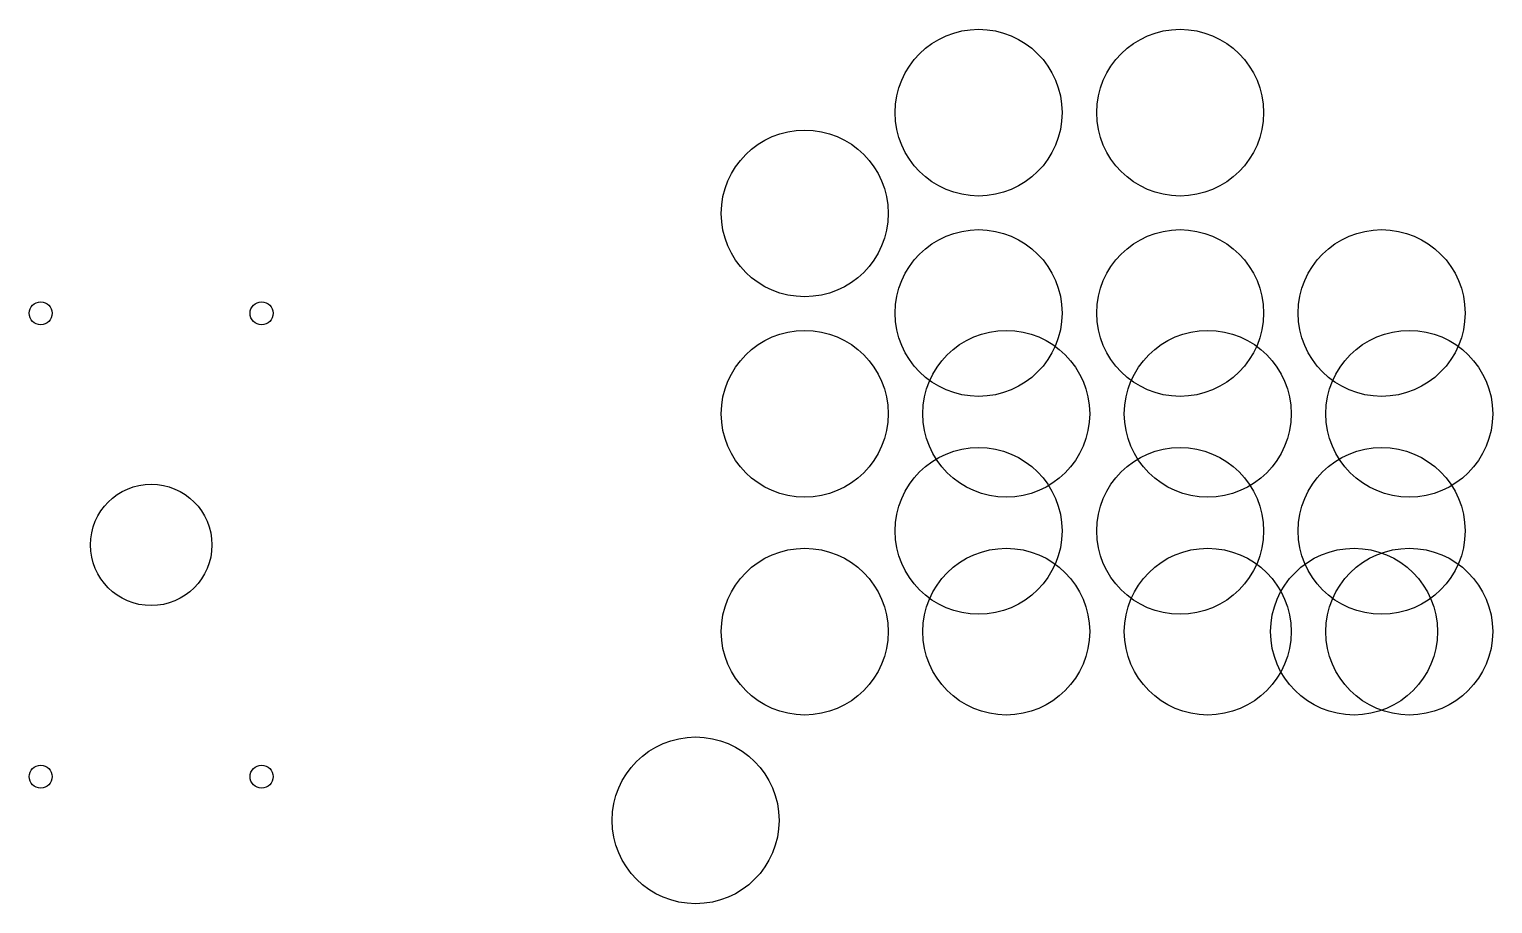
# Model space of a CAD drawing. Header units: inches. Extents: x -4.2 to 6.2, y -2.3 to 3.9.
import ezdxf

# ---------------------------------------------------------------- set-up
doc = ezdxf.new("R2010")
doc.units = ezdxf.units.IN
doc.header["$MEASUREMENT"] = 0
doc.layers.get('0').update_dxf_attribs({"linetype": 'CONTINUOUS'})

msp = doc.modelspace()

# ---------------------------------------------------------------- linework, layer by layer
for centre, radius in [((2.577, 3.337), 0.595), ((4.014, 3.337), 0.595), ((1.337, 2.618), 0.595), ((2.577, 1.907), 0.595), ((4.014, 1.907), 0.595), ((5.451, 1.907), 0.595), ((-4.111, 1.905), 0.082), ((-2.536, 1.905), 0.082), ((1.337, 1.188), 0.595), ((2.774, 1.188), 0.595), ((4.211, 1.188), 0.595), ((5.648, 1.188), 0.595), ((2.577, 0.352), 0.595), ((4.014, 0.352), 0.595), ((5.451, 0.352), 0.595), ((-3.323, 0.252), 0.433), ((1.337, -0.367), 0.595), ((2.774, -0.367), 0.595), ((4.211, -0.367), 0.595), ((5.254, -0.367), 0.595), ((5.648, -0.367), 0.595), ((0.559, -1.714), 0.595), ((-4.111, -1.402), 0.082), ((-2.536, -1.402), 0.082)]:
    msp.add_circle(centre, radius)

doc.saveas('drawing.dxf')
